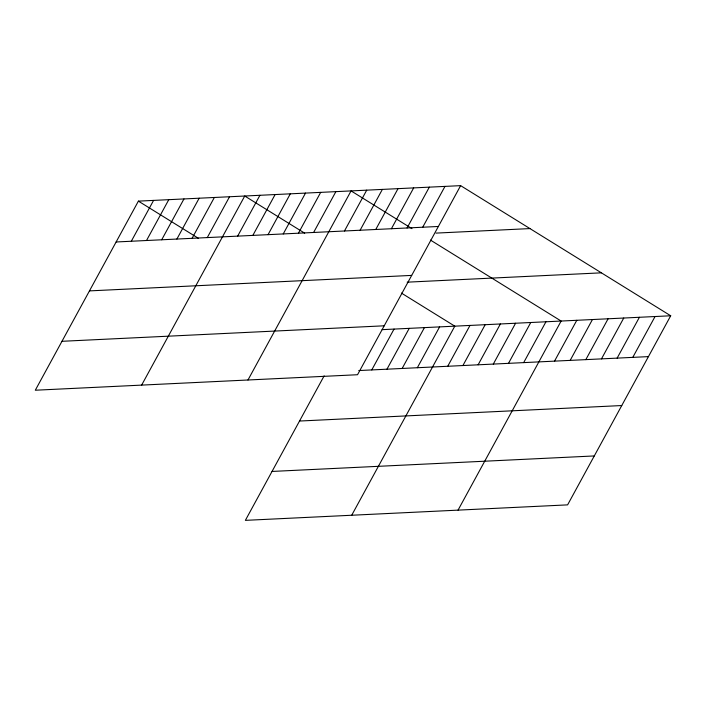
<?xml version="1.0" encoding="UTF-8"?>
<svg xmlns="http://www.w3.org/2000/svg" width="706" height="706" viewBox="0 0 706 706"><rect width="100%" height="100%" fill="white"/><g stroke="black" fill="none" stroke-linecap="round" stroke-linejoin="round"><path stroke-width="1.06" d="M460.63 185.643L138.394 201.131L35.3 390.224L357.536 374.727L460.63 185.643L670.7 315.776L567.606 504.869L245.37 520.357L324.142 375.874M131.316 241.24L153.581 200.407M146.513 240.517L168.778 199.674M161.7 239.784L183.966 198.942M176.888 239.052L199.154 198.209M192.085 238.319L214.35 197.477M207.273 237.587L229.538 196.753M141.641 385.105L244.735 196.021L304.683 233.165M237.657 236.131L259.923 195.288M252.845 235.398L275.111 194.556M268.042 234.666L290.307 193.832M283.23 233.942L305.495 193.1M298.417 233.209L320.683 192.367M313.614 232.477L335.88 191.635M247.974 379.996L351.067 190.902L411.96 228.629M344.457 230.994L366.723 190.152M360.104 230.244L382.37 189.402M375.76 229.485L398.025 188.652M391.406 228.735L413.672 187.893M407.062 227.985L429.327 187.143M422.709 227.235L444.974 186.393M371.771 369.926L394.036 329.084M386.959 369.194L409.233 328.352M402.155 368.461L424.421 327.619M417.343 367.729L439.609 326.896M351.712 515.248L454.805 326.163L401.405 293.078M447.728 366.273L469.993 325.431M462.915 365.54L485.181 324.698M478.112 364.808L500.377 323.975M493.3 364.084L515.565 323.242M508.488 363.352L530.762 322.51M523.684 362.619L545.95 321.777M458.044 510.138L561.138 321.045L430.466 240.093M554.528 361.137L576.793 320.295M570.174 360.387L592.44 319.544M585.83 359.628L608.095 318.794M601.477 358.877L623.742 318.035M617.132 358.127L639.398 317.285M632.779 357.377L655.044 316.535M116.128 241.973L438.364 226.476M436.043 233.104L529.95 228.585M89.45 290.898L411.686 275.402M407.177 282.171L601.38 272.834M61.969 341.298L384.205 325.801M382.105 329.658L670.7 315.776M358.754 370.553L648.435 356.618M299.52 421.041L621.757 405.544M272.039 471.44L594.275 455.944M138.394 201.131L198.351 238.275"/></g></svg>
